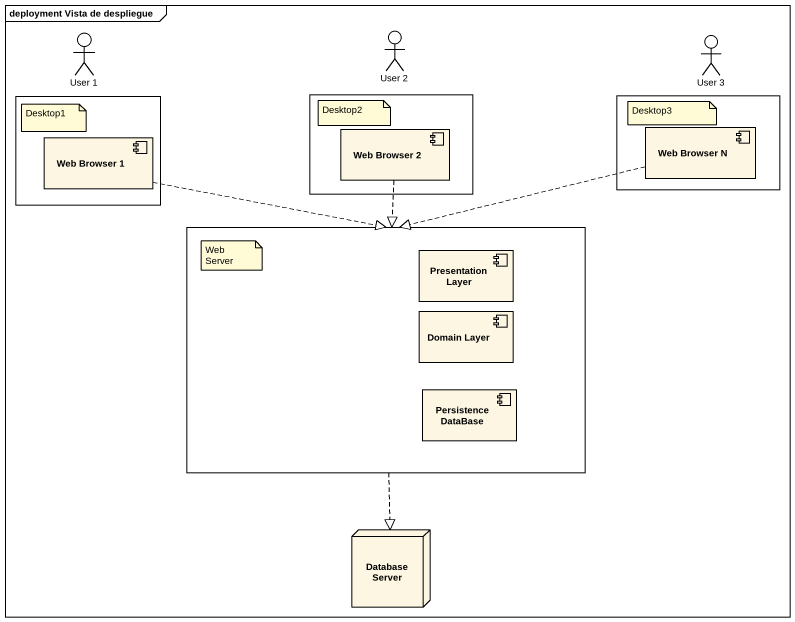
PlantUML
@startuml
mainframe deployment Vista de despliegue
actor "User 1" as User_1
actor "User 2" as User_2
actor "User 3" as User_3
rectangle " " as rectangle1 {
  component "Web Browser 1" as Web_Browser_1
}
rectangle " " as rectangle2 {
  component "Web Browser 2" as Web_Browser_2
}
rectangle " " as rectangle3 {
  component "Web Browser N" as Web_Browser_N
}
rectangle " " as rectangle4 {
  component "Presentation Layer" as Presentation_Layer
  component "Domain Layer" as Domain_Layer
  component "Persistence DataBase" as Persistence_DataBase
}
node "Database Server" as Database_Server
Web_Browser_1 ..|> rectangle4
Web_Browser_2 ..|> rectangle4
Web_Browser_N ..|> rectangle4
rectangle4 ..|> Database_Server
note as N1
  Desktop1
end note
note as N2
  Desktop2
end note
note as N3
  Desktop3
end note
note as N4
  Web Server
end note
@enduml
